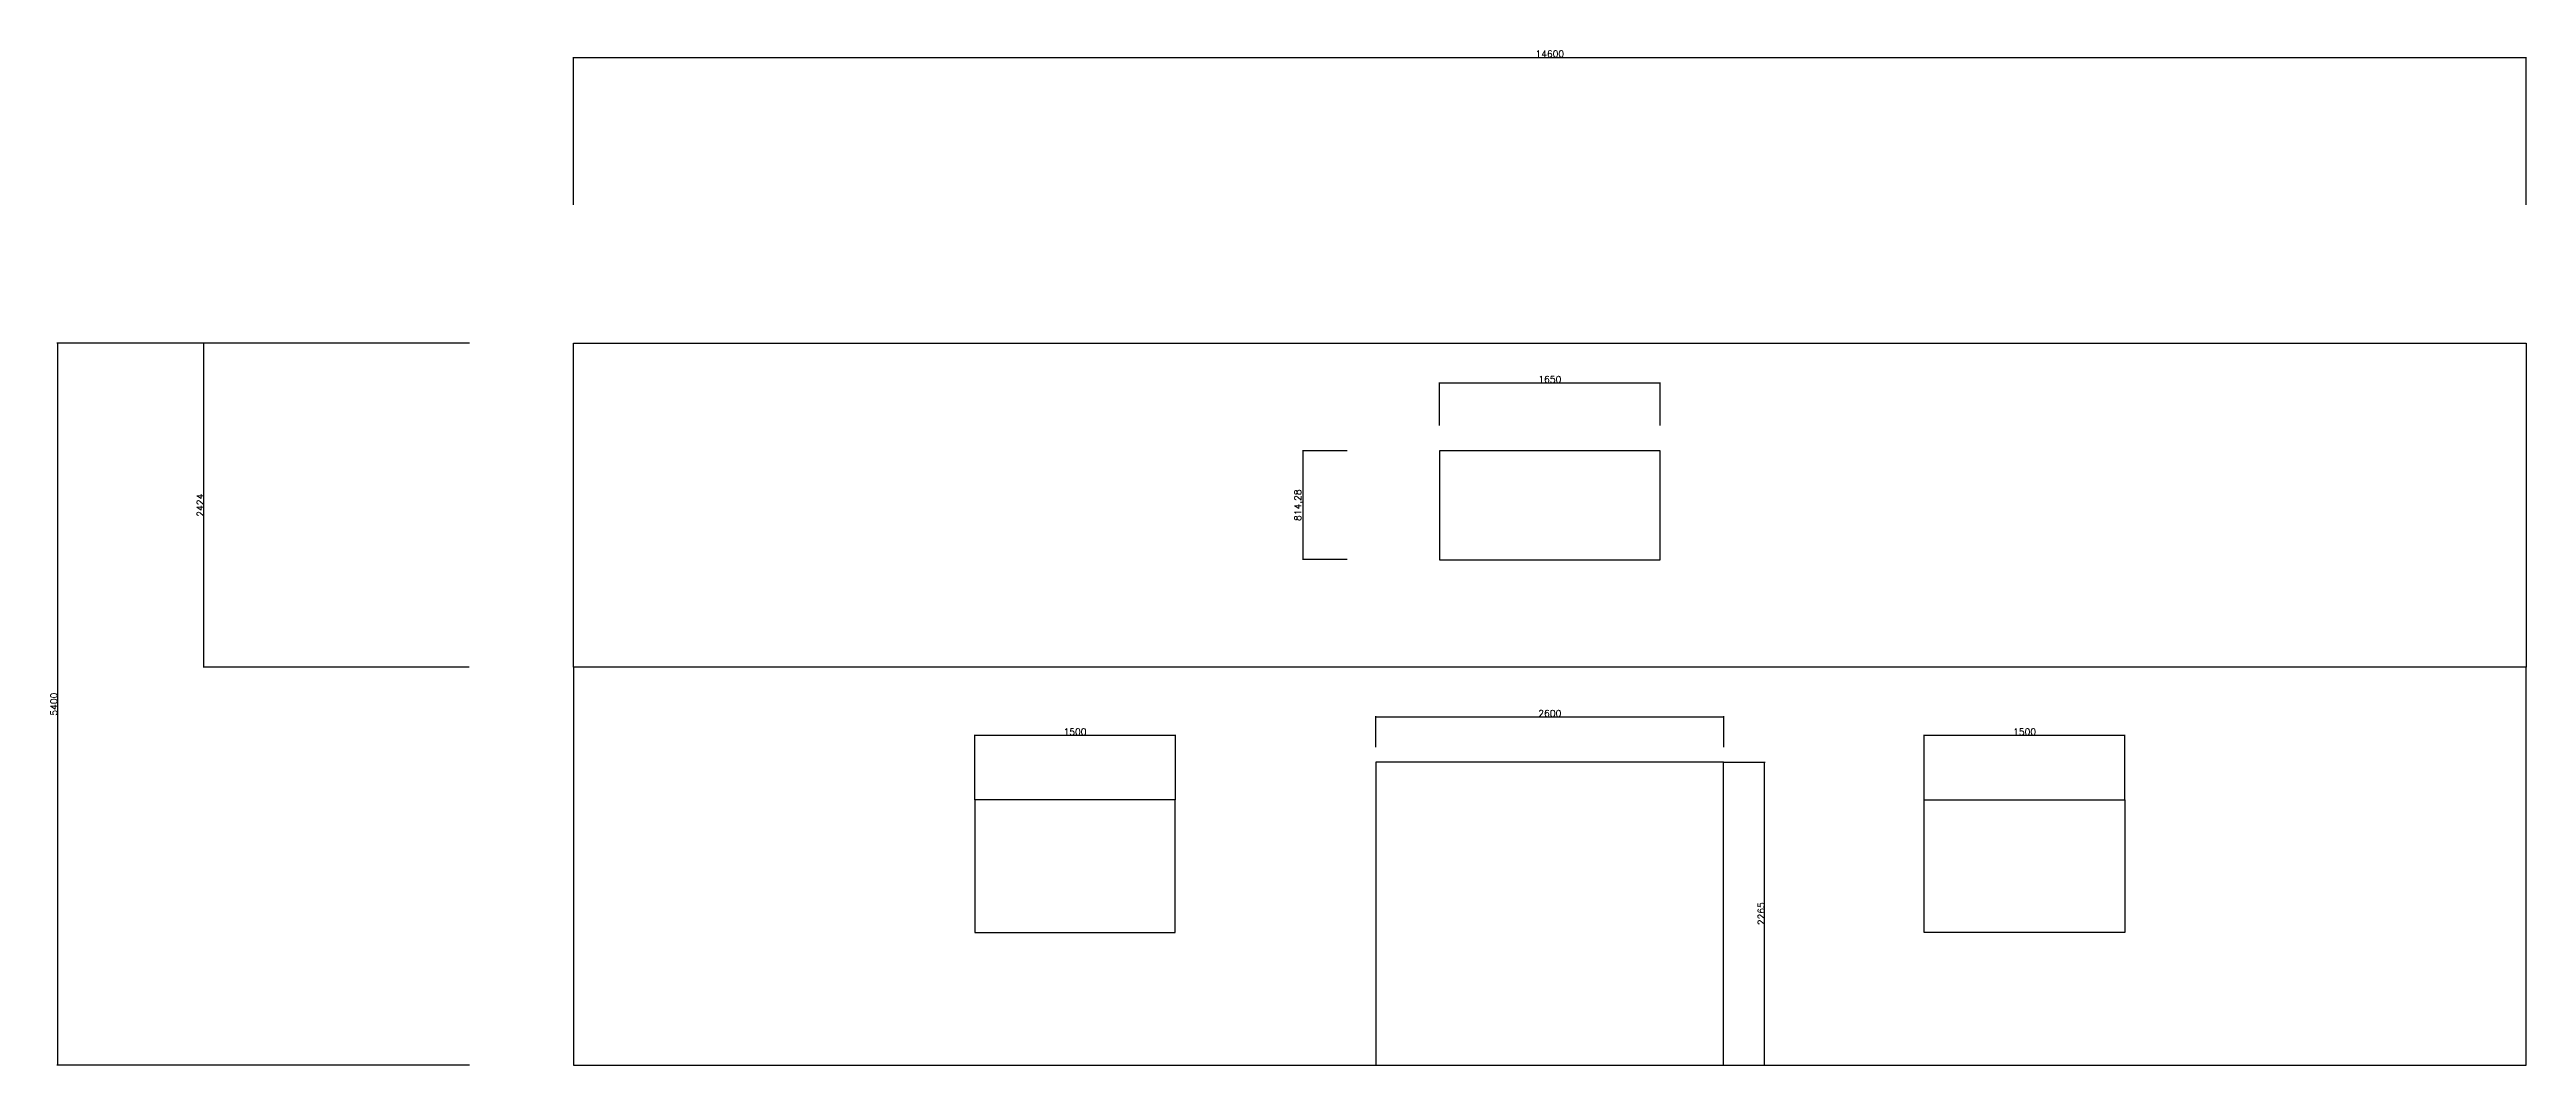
# Model space of a CAD drawing. Header units: millimetres. Extents: x 1772 to 30646, y 2779 to 24044.
# Drawn here: x 1772 to 20292, y 16446 to 24044 of the extents above; entities that cross this region are included whole.
import ezdxf

# ---------------------------------------------------------------- set-up
doc = ezdxf.new("R2010")
doc.units = ezdxf.units.MM
doc.styles.get("Standard").update_dxf_attribs({"font": 'txt.shx', "height": 50, "bigfont": 'gbcbig.shx'})
doc.dimstyles.new('副本 ISO-25', dxfattribs={"dimscale": 0.0001, "dimtxt": 50, "dimasz": 5, "dimexe": 3, "dimexo": 0.625, "dimtad": 1, "dimtxsty": 'Standard', "dimblk": 'ARCHTICK', "dimcen": 2.5, "dimadec": 0, "dimazin": 0, "dimtfac": 1, "dimtmove": 0, "dimatfit": 3, "dimfxl": 1, "dimarcsym": 0})

# ---------------------------------------------------------------- blocks, each defined once
blk = doc.blocks.new('_ArchTick')
at = {"color": 0, "linetype": 'ByBlock', "const_width": 0.15}
blk.add_lwpolyline([(-0.5, -0.5), (0.5, 0.5)], dxfattribs=at)
blk = doc.blocks.new('*D4')
at = {"color": 0, "lineweight": -2}
for p, q in [((5690, 22883), (5690, 23988)), ((5690, 23985), (20290, 23985)), ((20290, 22883), (20290, 23988))]:
    blk.add_line(p, q, dxfattribs=at)
at = {"layer": 'Defpoints', "color": 0}
for p in [(20290, 23985), (5690, 22883), (20290, 22883)]:
    blk.add_point(p, dxfattribs=at)
at = {"color": 0, "lineweight": -2, "xscale": 5, "yscale": 5, "zscale": 5, "rotation": 180}
blk.add_blockref('_ArchTick', (5690, 23985), dxfattribs=at)
at = {"color": 0, "lineweight": -2, "xscale": 5, "yscale": 5, "zscale": 5}
blk.add_blockref('_ArchTick', (20290, 23985), dxfattribs=at)
at = {"color": 0, "insert": (12990, 24011), "char_height": 50, "attachment_point": 5}
blk.add_mtext('14600', dxfattribs=at)
blk = doc.blocks.new('*D6')
at = {"color": 0, "lineweight": -2}
for p, q in [((4912, 21848), (1828, 21848)), ((1831, 21848), (1831, 16448)), ((4912, 16448), (1828, 16448))]:
    blk.add_line(p, q, dxfattribs=at)
at = {"layer": 'Defpoints', "color": 0}
for p in [(4912, 21848), (1831, 16448), (4912, 16448)]:
    blk.add_point(p, dxfattribs=at)
at = {"color": 0, "lineweight": -2, "xscale": 5, "yscale": 5, "zscale": 5}
for p, rotation in [((1831, 21848), 90), ((1831, 16448), 270)]:
    blk.add_blockref('_ArchTick', p, dxfattribs=dict(at, rotation=rotation))
at = {"color": 0, "insert": (1805, 19148), "char_height": 50, "attachment_point": 5, "rotation": 90}
blk.add_mtext('5400', dxfattribs=at)
blk = doc.blocks.new('*D7')
at = {"color": 0, "lineweight": -2}
for p, q in [((8690, 18433), (8690, 18918)), ((8690, 18915), (10190, 18915)), ((10190, 18433), (10190, 18918))]:
    blk.add_line(p, q, dxfattribs=at)
at = {"layer": 'Defpoints', "color": 0}
for p in [(10190, 18915), (8690, 18432), (10190, 18432)]:
    blk.add_point(p, dxfattribs=at)
at = {"color": 0, "lineweight": -2, "xscale": 5, "yscale": 5, "zscale": 5, "rotation": 180}
blk.add_blockref('_ArchTick', (8690, 18915), dxfattribs=at)
at = {"color": 0, "lineweight": -2, "xscale": 5, "yscale": 5, "zscale": 5}
blk.add_blockref('_ArchTick', (10190, 18915), dxfattribs=at)
at = {"color": 0, "insert": (9440, 18941), "char_height": 50, "attachment_point": 5}
blk.add_mtext('1500', dxfattribs=at)
blk = doc.blocks.new('*D8')
at = {"color": 0, "lineweight": -2}
for p, q in [((11690, 18826), (11690, 19057)), ((11690, 19054), (14290, 19054)), ((14290, 18826), (14290, 19057))]:
    blk.add_line(p, q, dxfattribs=at)
at = {"layer": 'Defpoints', "color": 0}
for p in [(14290, 19054), (11690, 18825), (14290, 18825)]:
    blk.add_point(p, dxfattribs=at)
at = {"color": 0, "lineweight": -2, "xscale": 5, "yscale": 5, "zscale": 5, "rotation": 180}
blk.add_blockref('_ArchTick', (11690, 19054), dxfattribs=at)
at = {"color": 0, "lineweight": -2, "xscale": 5, "yscale": 5, "zscale": 5}
blk.add_blockref('_ArchTick', (14290, 19054), dxfattribs=at)
at = {"color": 0, "insert": (12990, 19079), "char_height": 50, "attachment_point": 5}
blk.add_mtext('2600', dxfattribs=at)
blk = doc.blocks.new('*D9')
at = {"color": 0, "lineweight": -2}
for p, q in [((14290, 18713), (14599, 18713)), ((14596, 16448), (14596, 18713)), ((14290, 16448), (14599, 16448))]:
    blk.add_line(p, q, dxfattribs=at)
at = {"layer": 'Defpoints', "color": 0}
for p in [(14290, 18713), (14596, 18713), (14290, 16448)]:
    blk.add_point(p, dxfattribs=at)
at = {"color": 0, "lineweight": -2, "xscale": 5, "yscale": 5, "zscale": 5}
for p, rotation in [((14596, 18713), 90), ((14596, 16448), 270)]:
    blk.add_blockref('_ArchTick', p, dxfattribs=dict(at, rotation=rotation))
at = {"color": 0, "insert": (14570, 17581), "char_height": 50, "attachment_point": 5, "rotation": 90}
blk.add_mtext('2265', dxfattribs=at)
blk = doc.blocks.new('*D10')
at = {"color": 0, "lineweight": -2}
for p, q in [((15790, 18433), (15790, 18918)), ((15790, 18915), (17290, 18915)), ((17290, 18433), (17290, 18918))]:
    blk.add_line(p, q, dxfattribs=at)
at = {"layer": 'Defpoints', "color": 0}
for p in [(17290, 18915), (15790, 18432), (17290, 18432)]:
    blk.add_point(p, dxfattribs=at)
at = {"color": 0, "lineweight": -2, "xscale": 5, "yscale": 5, "zscale": 5, "rotation": 180}
blk.add_blockref('_ArchTick', (15790, 18915), dxfattribs=at)
at = {"color": 0, "lineweight": -2, "xscale": 5, "yscale": 5, "zscale": 5}
blk.add_blockref('_ArchTick', (17290, 18915), dxfattribs=at)
at = {"color": 0, "insert": (16540, 18941), "char_height": 50, "attachment_point": 5}
blk.add_mtext('1500', dxfattribs=at)
blk = doc.blocks.new('*D11')
at = {"color": 0, "lineweight": -2}
for p, q in [((11474, 21043), (11140, 21043)), ((11143, 21043), (11143, 20229)), ((11474, 20229), (11140, 20229))]:
    blk.add_line(p, q, dxfattribs=at)
at = {"layer": 'Defpoints', "color": 0}
for p in [(11474, 21043), (11143, 20229), (11474, 20229)]:
    blk.add_point(p, dxfattribs=at)
at = {"color": 0, "lineweight": -2, "xscale": 5, "yscale": 5, "zscale": 5}
for p, rotation in [((11143, 21043), 90), ((11143, 20229), 270)]:
    blk.add_blockref('_ArchTick', p, dxfattribs=dict(at, rotation=rotation))
at = {"color": 0, "insert": (11113, 20636), "char_height": 50, "attachment_point": 5, "rotation": 90}
blk.add_mtext('814,28', dxfattribs=at)
blk = doc.blocks.new('*D13')
at = {"color": 0, "lineweight": -2}
for p, q in [((4911, 21848), (2921, 21848)), ((2924, 21848), (2924, 19424)), ((4911, 19424), (2921, 19424))]:
    blk.add_line(p, q, dxfattribs=at)
at = {"layer": 'Defpoints', "color": 0}
for p in [(4912, 21848), (2924, 19424), (4912, 19424)]:
    blk.add_point(p, dxfattribs=at)
at = {"color": 0, "lineweight": -2, "xscale": 5, "yscale": 5, "zscale": 5}
for p, rotation in [((2924, 21848), 90), ((2924, 19424), 270)]:
    blk.add_blockref('_ArchTick', p, dxfattribs=dict(at, rotation=rotation))
at = {"color": 0, "insert": (2898, 20636), "char_height": 50, "attachment_point": 5, "rotation": 90}
blk.add_mtext('2424', dxfattribs=at)
blk = doc.blocks.new('*D14')
at = {"color": 0, "lineweight": -2}
for p, q in [((12165, 21233), (12165, 21554)), ((12165, 21551), (13815, 21551)), ((13815, 21233), (13815, 21554))]:
    blk.add_line(p, q, dxfattribs=at)
at = {"layer": 'Defpoints', "color": 0}
for p in [(13815, 21551), (12165, 21233), (13815, 21233)]:
    blk.add_point(p, dxfattribs=at)
at = {"color": 0, "lineweight": -2, "xscale": 5, "yscale": 5, "zscale": 5, "rotation": 180}
blk.add_blockref('_ArchTick', (12165, 21551), dxfattribs=at)
at = {"color": 0, "lineweight": -2, "xscale": 5, "yscale": 5, "zscale": 5}
blk.add_blockref('_ArchTick', (13815, 21551), dxfattribs=at)
at = {"color": 0, "insert": (12990, 21577), "char_height": 50, "attachment_point": 5}
blk.add_mtext('1650', dxfattribs=at)

msp = doc.modelspace()

# ---------------------------------------------------------------- linework, layer by layer
for p, q in [((5689.734, 19424.469), (5689.734, 21848.469)), ((5689.734, 21848.469), (20289.734, 21848.469)), ((20289.734, 21848.469), (20289.734, 19424.469)), ((13814.734, 21042.837), (12164.734, 21042.837)), ((12164.734, 21042.837), (12164.734, 20228.553)), ((13814.734, 20228.553), (13814.734, 21042.837)), ((12164.734, 20228.553), (13814.734, 20228.553)), ((10189.734, 18432.469), (8689.734, 18432.469)), ((8689.734, 18432.469), (8689.734, 17440.469)), ((10189.734, 17440.469), (10189.734, 18432.469)), ((15789.734, 17440.469), (15789.734, 18432.469)), ((15789.734, 18432.469), (17289.734, 18432.469)), ((17289.734, 18432.469), (17289.734, 17440.469)), ((8689.734, 17440.469), (10189.734, 17440.469)), ((17289.734, 17440.469), (15789.734, 17440.469))]:
    msp.add_line(p, q)
for points in [[(5689.734, 16448.469), (20289.734, 16448.469), (20289.734, 19424.469), (5689.734, 19424.469)], [(11689.734, 16448.469), (14289.734, 16448.469), (14289.734, 18713.469), (11689.734, 18713.469)]]:
    msp.add_lwpolyline(points, close=True)

# ---------------------------------------------------------------- dimensions: what is measured, and where the dimension line sits
for base, p1, p2, picture, middle in [((20289.734, 23985.499), (5689.734, 22882.843), (20289.734, 22882.843), '*D4', (12989.734, 24011.124)), ((13814.734, 21551.211), (12164.734, 21232.684), (13814.734, 21232.684), '*D14', (12989.734, 21576.836)), ((14289.734, 19053.722), (11689.734, 18824.95), (14289.734, 18824.95), '*D8', (12989.734, 19079.347)), ((10189.734, 18915.178), (8689.734, 18432.469), (10189.734, 18432.469), '*D7', (9439.734, 18940.803)), ((17289.734, 18915.178), (15789.734, 18432.469), (17289.734, 18432.469), '*D10', (16539.734, 18940.803))]:
    dim = msp.add_linear_dim(base=base, p1=p1, p2=p2, dimstyle='副本 ISO-25', override={"dimscale": 1})
    dim.commit()
    dim.dimension.update_dxf_attribs({"geometry": picture, "text_midpoint": middle})
dim = msp.add_linear_dim(base=(1830.748, 16448.469), p1=(4912.401, 21848.469), p2=(4912.401, 16448.469), angle=90, dimstyle='副本 ISO-25', override={"dimscale": 1})
dim.commit()
dim.dimension.update_dxf_attribs({"geometry": '*D6', "text_midpoint": (1830.748, 19148.469), "dimtype": 160})
for base, p1, p2, picture, middle in [((2923.702, 19424.469), (4911.776, 21848.469), (4911.776, 19424.469), '*D13', (2898.077, 20636.469)), ((11142.743, 20228.553), (11474.388, 21042.837), (11474.388, 20228.553), '*D11', (11112.951, 20635.695)), ((14596.053, 18713.469), (14289.734, 16448.469), (14289.734, 18713.469), '*D9', (14570.428, 17580.969))]:
    dim = msp.add_linear_dim(base=base, p1=p1, p2=p2, angle=90, dimstyle='副本 ISO-25', override={"dimscale": 1})
    dim.commit()
    dim.dimension.update_dxf_attribs({"geometry": picture, "text_midpoint": middle})

doc.saveas('drawing.dxf')
